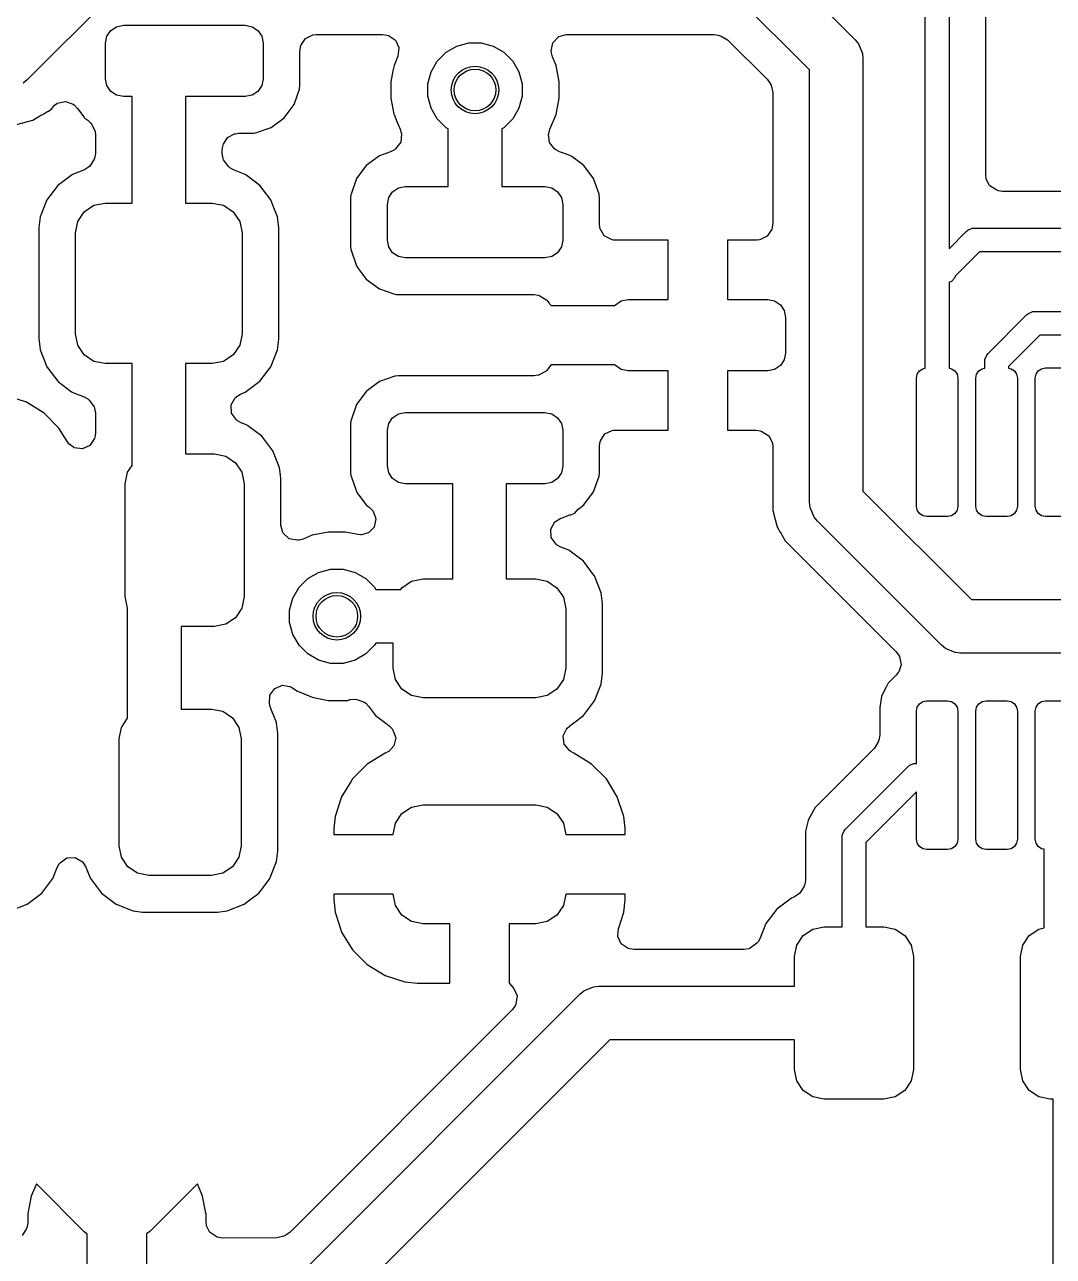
# Model space of a CAD drawing. Header units: inches. Extents: x 0.23 to 2.97, y 0.23 to 1.77.
# Drawn here: x 1.4124 to 1.753, y 0.7597 to 1.1675 of the extents above; entities that cross this region are included whole.
import ezdxf

# ---------------------------------------------------------------- set-up
doc = ezdxf.new("R2010")
doc.units = ezdxf.units.IN
doc.header["$MEASUREMENT"] = 0
doc.layers.add('BLACK', color=250, linetype='CONTINUOUS')

msp = doc.modelspace()

# ---------------------------------------------------------------- linework, layer by layer
at = {"layer": 'BLACK', "linetype": 'CONTINUOUS'}
for p, q in [((1.71063, 1.08834), (1.71063, 1.29291)), ((1.7185, 1.29454), (1.7185, 1.09336)), ((1.65839, 1.19154), (1.68741, 1.16252)), ((1.73065, 1.11774), (1.73065, 1.19028)), ((1.44037, 1.17642), (1.4132, 1.14925)), ((1.67228, 1.15259), (1.64846, 1.17642)), ((1.4409, 1.16559), (1.44282, 1.16687)), ((1.44282, 1.16687), (1.44508, 1.16732)), ((1.44508, 1.16732), (1.48543, 1.16732)), ((1.48543, 1.16732), (1.48769, 1.16687)), ((1.48769, 1.16687), (1.48961, 1.16559)), ((1.43917, 1.16142), (1.43962, 1.16368)), ((1.43962, 1.16368), (1.4409, 1.16559)), ((1.48961, 1.16559), (1.49089, 1.16368)), ((1.49089, 1.16368), (1.49134, 1.16142)), ((1.50386, 1.16065), (1.50534, 1.16297)), ((1.50534, 1.16297), (1.5054, 1.16301)), ((1.5054, 1.16301), (1.50756, 1.1641)), ((1.50756, 1.1641), (1.50785, 1.16416)), ((1.50785, 1.16416), (1.50889, 1.16427)), ((1.50889, 1.16427), (1.53092, 1.16427)), ((1.53092, 1.16427), (1.53229, 1.16407)), ((1.53229, 1.16407), (1.53282, 1.16392)), ((1.53282, 1.16392), (1.53513, 1.16243)), ((1.53513, 1.16243), (1.53628, 1.15993)), ((1.58726, 1.16147), (1.58913, 1.16348)), ((1.58913, 1.16348), (1.58931, 1.16359)), ((1.58931, 1.16359), (1.5918, 1.16427)), ((1.5918, 1.16427), (1.6407, 1.16427)), ((1.6407, 1.16427), (1.64208, 1.16407)), ((1.64208, 1.16407), (1.64307, 1.16378)), ((1.64307, 1.16378), (1.64515, 1.16255)), ((1.64515, 1.16255), (1.65821, 1.14949)), ((1.68741, 1.16252), (1.68851, 1.16118)), ((1.43917, 1.14961), (1.43917, 1.16142)), ((1.49134, 1.16142), (1.49134, 1.14961)), ((1.50348, 1.15869), (1.50368, 1.16006)), ((1.50348, 1.14743), (1.50348, 1.15869)), ((1.50368, 1.16006), (1.50374, 1.16026)), ((1.50374, 1.16026), (1.50386, 1.16065)), ((1.5363, 1.15973), (1.53598, 1.15716)), ((1.53628, 1.15993), (1.53628, 1.15993)), ((1.53628, 1.15993), (1.5363, 1.15973)), ((1.54902, 1.1555), (1.55193, 1.15841)), ((1.55193, 1.15841), (1.55549, 1.16046)), ((1.55549, 1.16046), (1.55946, 1.16153)), ((1.55946, 1.16153), (1.56357, 1.16153)), ((1.56357, 1.16153), (1.56754, 1.16046)), ((1.56754, 1.16046), (1.5711, 1.15841)), ((1.5711, 1.15841), (1.57401, 1.1555)), ((1.58677, 1.15876), (1.58726, 1.16147)), ((1.58683, 1.15822), (1.58677, 1.15876)), ((1.68851, 1.16118), (1.68851, 1.16118)), ((1.68851, 1.16118), (1.68983, 1.15799)), ((1.53598, 1.15716), (1.53469, 1.15405)), ((1.54697, 1.15194), (1.54902, 1.1555)), ((1.57401, 1.1555), (1.57607, 1.15194)), ((1.58717, 1.15687), (1.58683, 1.15822)), ((1.58834, 1.15405), (1.58717, 1.15687)), ((1.68983, 1.15799), (1.69, 1.15626)), ((1.69, 1.15626), (1.69, 1.01308)), ((1.53435, 1.1523), (1.53362, 1.14866)), ((1.53469, 1.15405), (1.53435, 1.1523)), ((1.53469, 1.15405), (1.53469, 1.15405)), ((1.53469, 1.15405), (1.53469, 1.15405)), ((1.53469, 1.15405), (1.53469, 1.15405)), ((1.5459, 1.14797), (1.54697, 1.15194)), ((1.57607, 1.15194), (1.57713, 1.14797)), ((1.58941, 1.14866), (1.58834, 1.15405)), ((1.58834, 1.15405), (1.58834, 1.15405)), ((1.67228, 1.00941), (1.67228, 1.15259)), ((1.4132, 1.14925), (1.41186, 1.14815)), ((1.43962, 1.14735), (1.43917, 1.14961)), ((1.4409, 1.14543), (1.43962, 1.14735)), ((1.49089, 1.14735), (1.48961, 1.14543)), ((1.49134, 1.14961), (1.49089, 1.14735)), ((1.50157, 1.14108), (1.50337, 1.14621)), ((1.50337, 1.14621), (1.50348, 1.14743)), ((1.53362, 1.14866), (1.53362, 1.14866)), ((1.53362, 1.14866), (1.53362, 1.14317)), ((1.5459, 1.14386), (1.5459, 1.14797)), ((1.57713, 1.14797), (1.57713, 1.14386)), ((1.58941, 1.14317), (1.58941, 1.14866)), ((1.65821, 1.14949), (1.65904, 1.14837)), ((1.65904, 1.14837), (1.65954, 1.14746)), ((1.65954, 1.14746), (1.66014, 1.14512)), ((1.42317, 1.14154), (1.42585, 1.14212)), ((1.42585, 1.14212), (1.42843, 1.14116)), ((1.44282, 1.14415), (1.4409, 1.14543)), ((1.44508, 1.1437), (1.44282, 1.14415)), ((1.44793, 1.1437), (1.44508, 1.1437)), ((1.44793, 1.10846), (1.44793, 1.1437)), ((1.48543, 1.1437), (1.46565, 1.1437)), ((1.46565, 1.1437), (1.46565, 1.10846)), ((1.48769, 1.14415), (1.48543, 1.1437)), ((1.48961, 1.14543), (1.48769, 1.14415)), ((1.53362, 1.14317), (1.53362, 1.14317)), ((1.53362, 1.14317), (1.53362, 1.14317)), ((1.53362, 1.14317), (1.53466, 1.13793)), ((1.54697, 1.13989), (1.5459, 1.14386)), ((1.57713, 1.14386), (1.57607, 1.13989)), ((1.58834, 1.13778), (1.58941, 1.14317)), ((1.66014, 1.14512), (1.66014, 1.10179)), ((1.41823, 1.13778), (1.41868, 1.13804)), ((1.41868, 1.13804), (1.41971, 1.13863)), ((1.41971, 1.13863), (1.41993, 1.13875)), ((1.41993, 1.13875), (1.42005, 1.13883)), ((1.42005, 1.13883), (1.42127, 1.13953)), ((1.42127, 1.13953), (1.4222, 1.14091)), ((1.4222, 1.14091), (1.42297, 1.14143)), ((1.42297, 1.14143), (1.42317, 1.14154)), ((1.42843, 1.14116), (1.42885, 1.14084)), ((1.42885, 1.14084), (1.42986, 1.13983)), ((1.42986, 1.13983), (1.43192, 1.13704)), ((1.49834, 1.1367), (1.50157, 1.14108)), ((1.53466, 1.13793), (1.53469, 1.13778)), ((1.54902, 1.13633), (1.54697, 1.13989)), ((1.57607, 1.13989), (1.57401, 1.13633)), ((1.4097, 1.13451), (1.41505, 1.13594)), ((1.41505, 1.13594), (1.41744, 1.13732)), ((1.41744, 1.13732), (1.41823, 1.13778)), ((1.41823, 1.13778), (1.41823, 1.13778)), ((1.43192, 1.13704), (1.43195, 1.13696)), ((1.43195, 1.13696), (1.43207, 1.13682)), ((1.43207, 1.13682), (1.4321, 1.13678)), ((1.4321, 1.13678), (1.43215, 1.13672)), ((1.43215, 1.13672), (1.43219, 1.13668)), ((1.43219, 1.13668), (1.4323, 1.13654)), ((1.4323, 1.13654), (1.43265, 1.13634)), ((1.43265, 1.13634), (1.43324, 1.13591)), ((1.43324, 1.13591), (1.43423, 1.13493)), ((1.43423, 1.13493), (1.43457, 1.13449)), ((1.43457, 1.13449), (1.43477, 1.13423)), ((1.43477, 1.13423), (1.43568, 1.13216)), ((1.49396, 1.13347), (1.49834, 1.1367)), ((1.53469, 1.13778), (1.53469, 1.13778)), ((1.53469, 1.13778), (1.53564, 1.13549)), ((1.53564, 1.13549), (1.5367, 1.13293)), ((1.55193, 1.13342), (1.54902, 1.13633)), ((1.57401, 1.13633), (1.5711, 1.13342)), ((1.58631, 1.13289), (1.58834, 1.13778)), ((1.58834, 1.13778), (1.58834, 1.13778)), ((1.58834, 1.13778), (1.58834, 1.13778)), ((1.58834, 1.13778), (1.58834, 1.13778)), ((1.43568, 1.13216), (1.43571, 1.132)), ((1.43571, 1.132), (1.43579, 1.13112)), ((1.43579, 1.13112), (1.43579, 1.12499)), ((1.47817, 1.12794), (1.47965, 1.13025)), ((1.47965, 1.13025), (1.47971, 1.1303)), ((1.47971, 1.1303), (1.48187, 1.13138)), ((1.48187, 1.13138), (1.48216, 1.13144)), ((1.48216, 1.13144), (1.4832, 1.13156)), ((1.4832, 1.13156), (1.48761, 1.13156)), ((1.48761, 1.13156), (1.48815, 1.13161)), ((1.48761, 1.13156), (1.48761, 1.13156)), ((1.48815, 1.13161), (1.48825, 1.13162)), ((1.48815, 1.13161), (1.48815, 1.13161)), ((1.48815, 1.13161), (1.48815, 1.13161)), ((1.48825, 1.13162), (1.48883, 1.13167)), ((1.48883, 1.13167), (1.49396, 1.13347)), ((1.5367, 1.13293), (1.53697, 1.13206)), ((1.53712, 1.13136), (1.5369, 1.12862)), ((1.53697, 1.13206), (1.53712, 1.13136)), ((1.55266, 1.133), (1.55193, 1.13342)), ((1.55266, 1.11393), (1.55266, 1.133)), ((1.5711, 1.13342), (1.57037, 1.133)), ((1.57037, 1.133), (1.57037, 1.11393)), ((1.5859, 1.13131), (1.58591, 1.13136)), ((1.58615, 1.12857), (1.5859, 1.13131)), ((1.5859, 1.13131), (1.5859, 1.13131)), ((1.58591, 1.13136), (1.58603, 1.13196)), ((1.58603, 1.13196), (1.58631, 1.13289)), ((1.4778, 1.12597), (1.47799, 1.12735)), ((1.4778, 1.12488), (1.4778, 1.12597)), ((1.47799, 1.12735), (1.47812, 1.12779)), ((1.47812, 1.12779), (1.47817, 1.12794)), ((1.53481, 1.12612), (1.53353, 1.12545)), ((1.53523, 1.12643), (1.53481, 1.12612)), ((1.5369, 1.12862), (1.53523, 1.12643)), ((1.53523, 1.12643), (1.53523, 1.12643)), ((1.58785, 1.1264), (1.58615, 1.12857)), ((1.58823, 1.12612), (1.58785, 1.1264)), ((1.58829, 1.12608), (1.58823, 1.12612)), ((1.58952, 1.12544), (1.58829, 1.12608)), ((1.43542, 1.12302), (1.43393, 1.12071)), ((1.43559, 1.12361), (1.43542, 1.12302)), ((1.43579, 1.12499), (1.43559, 1.12361)), ((1.47807, 1.12326), (1.4778, 1.12488)), ((1.47824, 1.12278), (1.47807, 1.12326)), ((1.47985, 1.12055), (1.47824, 1.12278)), ((1.52986, 1.12416), (1.52548, 1.12093)), ((1.53353, 1.12545), (1.52986, 1.12416)), ((1.59176, 1.12466), (1.58952, 1.12544)), ((1.59318, 1.12416), (1.59176, 1.12466)), ((1.59353, 1.1239), (1.59318, 1.12416)), ((1.59487, 1.12291), (1.59353, 1.1239)), ((1.59755, 1.12093), (1.59487, 1.12291)), ((1.4282, 1.11797), (1.42338, 1.11432)), ((1.43214, 1.11952), (1.4282, 1.11797)), ((1.4282, 1.11797), (1.4282, 1.11797)), ((1.43355, 1.12038), (1.43214, 1.11952)), ((1.43393, 1.12071), (1.43355, 1.12038)), ((1.48033, 1.12017), (1.47985, 1.12055)), ((1.48154, 1.11949), (1.48033, 1.12017)), ((1.48539, 1.11797), (1.48154, 1.11949)), ((1.48605, 1.11746), (1.48539, 1.11797)), ((1.48539, 1.11797), (1.48539, 1.11797)), ((1.52548, 1.12093), (1.52225, 1.11655)), ((1.60079, 1.11655), (1.59755, 1.12093)), ((1.59755, 1.12093), (1.59755, 1.12093)), ((1.73076, 1.1167), (1.73065, 1.11774)), ((1.42338, 1.11432), (1.41973, 1.1095)), ((1.4902, 1.11432), (1.48605, 1.11746)), ((1.49385, 1.1095), (1.4902, 1.11432)), ((1.52225, 1.11655), (1.52045, 1.11142)), ((1.53421, 1.1122), (1.53613, 1.11348)), ((1.53613, 1.11348), (1.53839, 1.11393)), ((1.53839, 1.11393), (1.55266, 1.11393)), ((1.57037, 1.11393), (1.58465, 1.11393)), ((1.58465, 1.11393), (1.58691, 1.11348)), ((1.58691, 1.11348), (1.58882, 1.1122)), ((1.60258, 1.11142), (1.60079, 1.11655)), ((1.73083, 1.1164), (1.73076, 1.1167)), ((1.73191, 1.11424), (1.73083, 1.1164)), ((1.73195, 1.11419), (1.73191, 1.11424)), ((1.73427, 1.1127), (1.73195, 1.11419)), ((1.41973, 1.1095), (1.41751, 1.10388)), ((1.41973, 1.1095), (1.41973, 1.1095)), ((1.49489, 1.10686), (1.49385, 1.1095)), ((1.49385, 1.1095), (1.49385, 1.1095)), ((1.52043, 1.11119), (1.52033, 1.1102)), ((1.52033, 1.1102), (1.52033, 1.09404)), ((1.52045, 1.11142), (1.52043, 1.11133)), ((1.52043, 1.11133), (1.52043, 1.11119)), ((1.53248, 1.10802), (1.53293, 1.11028)), ((1.53293, 1.11028), (1.53421, 1.1122)), ((1.58882, 1.1122), (1.5901, 1.11028)), ((1.5901, 1.11028), (1.59055, 1.10802)), ((1.6026, 1.11119), (1.60258, 1.11142)), ((1.6027, 1.1102), (1.6026, 1.11119)), ((1.6027, 1.10157), (1.6027, 1.1102)), ((1.6027, 1.1102), (1.6027, 1.1102)), ((1.73486, 1.11253), (1.73427, 1.1127)), ((1.73623, 1.11233), (1.73486, 1.11253)), ((1.76146, 1.11233), (1.73623, 1.11233)), ((1.42998, 1.10239), (1.43212, 1.10558)), ((1.43212, 1.10558), (1.43531, 1.10772)), ((1.43531, 1.10772), (1.43907, 1.10846)), ((1.43907, 1.10846), (1.44793, 1.10846)), ((1.46565, 1.10846), (1.47451, 1.10846)), ((1.47451, 1.10846), (1.47827, 1.10772)), ((1.47827, 1.10772), (1.48147, 1.10558)), ((1.48147, 1.10558), (1.4836, 1.10239)), ((1.49607, 1.10388), (1.49489, 1.10686)), ((1.53248, 1.09621), (1.53248, 1.10802)), ((1.59055, 1.10802), (1.59055, 1.09621)), ((1.4173, 1.10215), (1.41709, 1.10034)), ((1.41751, 1.10388), (1.4173, 1.10215)), ((1.42923, 1.09862), (1.42998, 1.10239)), ((1.4836, 1.10239), (1.48435, 1.09862)), ((1.4965, 1.10034), (1.49607, 1.10388)), ((1.60285, 1.10035), (1.6027, 1.10157)), ((1.66014, 1.10179), (1.65994, 1.10042)), ((1.41709, 1.10034), (1.41709, 1.06344)), ((1.42923, 1.06516), (1.42923, 1.09862)), ((1.48435, 1.09862), (1.48435, 1.06516)), ((1.4965, 1.06344), (1.4965, 1.10034)), ((1.60297, 1.0999), (1.60285, 1.10035)), ((1.60427, 1.09765), (1.60297, 1.0999)), ((1.60669, 1.09635), (1.60427, 1.09765)), ((1.65823, 1.09747), (1.65607, 1.09639)), ((1.65828, 1.09752), (1.65823, 1.09747)), ((1.65977, 1.09983), (1.65828, 1.09752)), ((1.6599, 1.10027), (1.65977, 1.09983)), ((1.65994, 1.10042), (1.6599, 1.10027)), ((1.7185, 1.09336), (1.72417, 1.09903)), ((1.72417, 1.09903), (1.72477, 1.09952)), ((1.72477, 1.09952), (1.72619, 1.10011)), ((1.72619, 1.10011), (1.72696, 1.10019)), ((1.72696, 1.10019), (1.83367, 1.10019)), ((1.52033, 1.09404), (1.52043, 1.09304)), ((1.52043, 1.09304), (1.52043, 1.0929)), ((1.53293, 1.09395), (1.53248, 1.09621)), ((1.53421, 1.09203), (1.53293, 1.09395)), ((1.5901, 1.09395), (1.58882, 1.09203)), ((1.59055, 1.09621), (1.5901, 1.09395)), ((1.60727, 1.09622), (1.60669, 1.09635)), ((1.60866, 1.09614), (1.60727, 1.09622)), ((1.60962, 1.09621), (1.60866, 1.09614)), ((1.62549, 1.09621), (1.60962, 1.09621)), ((1.62549, 1.07653), (1.62549, 1.09621)), ((1.65473, 1.09621), (1.64518, 1.09621)), ((1.64518, 1.09621), (1.64518, 1.07653)), ((1.65577, 1.09632), (1.65473, 1.09621)), ((1.65607, 1.09639), (1.65577, 1.09632)), ((1.52043, 1.0929), (1.52045, 1.09282)), ((1.52045, 1.09282), (1.52225, 1.08768)), ((1.53613, 1.09075), (1.53421, 1.09203)), ((1.53839, 1.09031), (1.53613, 1.09075)), ((1.58465, 1.09031), (1.53839, 1.09031)), ((1.58691, 1.09075), (1.58465, 1.09031)), ((1.58882, 1.09203), (1.58691, 1.09075)), ((1.72859, 1.09231), (1.72066, 1.08438)), ((1.83204, 1.09231), (1.72859, 1.09231)), ((1.52225, 1.08768), (1.52225, 1.08768)), ((1.52225, 1.08768), (1.52286, 1.08685)), ((1.52286, 1.08685), (1.52286, 1.08685)), ((1.52286, 1.08685), (1.52548, 1.0833)), ((1.71063, 1.08386), (1.71063, 1.08834)), ((1.52548, 1.0833), (1.52986, 1.08007)), ((1.71063, 1.05379), (1.71063, 1.08386)), ((1.71852, 1.08225), (1.7185, 1.08223)), ((1.7185, 1.08223), (1.7185, 1.05379)), ((1.71926, 1.08255), (1.71852, 1.08225)), ((1.72035, 1.08364), (1.71926, 1.08255)), ((1.72066, 1.08438), (1.72035, 1.08364)), ((1.52986, 1.08007), (1.53499, 1.07827)), ((1.53499, 1.07827), (1.5354, 1.07824)), ((1.5354, 1.07824), (1.53621, 1.07816)), ((1.53621, 1.07816), (1.58102, 1.07816)), ((1.58102, 1.07816), (1.5824, 1.07796)), ((1.5824, 1.07796), (1.58299, 1.07779)), ((1.58299, 1.07779), (1.5853, 1.0763)), ((1.5853, 1.0763), (1.58562, 1.07593)), ((1.58562, 1.07593), (1.58606, 1.07527)), ((1.58606, 1.07527), (1.5862, 1.07513)), ((1.5862, 1.07513), (1.58672, 1.07456)), ((1.58672, 1.07456), (1.60787, 1.07456)), ((1.60787, 1.07456), (1.60803, 1.0748)), ((1.60803, 1.0748), (1.60994, 1.07608)), ((1.60994, 1.07608), (1.6122, 1.07653)), ((1.6122, 1.07653), (1.62549, 1.07653)), ((1.64518, 1.07653), (1.65846, 1.07653)), ((1.65846, 1.07653), (1.66072, 1.07608)), ((1.66072, 1.07608), (1.66264, 1.0748)), ((1.66264, 1.0748), (1.66392, 1.07288)), ((1.66392, 1.07288), (1.66437, 1.07062)), ((1.66437, 1.07062), (1.66437, 1.05881)), ((1.73147, 1.05871), (1.74419, 1.07144)), ((1.74419, 1.07144), (1.74479, 1.07193)), ((1.74479, 1.07193), (1.74621, 1.07251)), ((1.74621, 1.07251), (1.74697, 1.07259)), ((1.74697, 1.07259), (1.79198, 1.07259)), ((1.42998, 1.06139), (1.42923, 1.06516)), ((1.48435, 1.06516), (1.4836, 1.06139)), ((1.74861, 1.06471), (1.73819, 1.0543)), ((1.79198, 1.06471), (1.74861, 1.06471)), ((1.41709, 1.06344), (1.41716, 1.06282)), ((1.41716, 1.06282), (1.41751, 1.0599)), ((1.43212, 1.0582), (1.42998, 1.06139)), ((1.4836, 1.06139), (1.48147, 1.0582)), ((1.49607, 1.0599), (1.4965, 1.06344)), ((1.41751, 1.0599), (1.41973, 1.05428)), ((1.43531, 1.05606), (1.43212, 1.0582)), ((1.48147, 1.0582), (1.47827, 1.05606)), ((1.49385, 1.05428), (1.49607, 1.0599)), ((1.66392, 1.05655), (1.66264, 1.05463)), ((1.66437, 1.05881), (1.66392, 1.05655)), ((1.73031, 1.05593), (1.73039, 1.0567)), ((1.73039, 1.0567), (1.73098, 1.05812)), ((1.73098, 1.05812), (1.73147, 1.05871)), ((1.41973, 1.05428), (1.41973, 1.05428)), ((1.41973, 1.05428), (1.42114, 1.05242)), ((1.42114, 1.05242), (1.42338, 1.04946)), ((1.43907, 1.05531), (1.43531, 1.05606)), ((1.44793, 1.05531), (1.43907, 1.05531)), ((1.44793, 1.02158), (1.44793, 1.05531)), ((1.47451, 1.05531), (1.46565, 1.05531)), ((1.46565, 1.05531), (1.46565, 1.02539)), ((1.47827, 1.05606), (1.47451, 1.05531)), ((1.4902, 1.04946), (1.49385, 1.05428)), ((1.58504, 1.05284), (1.58279, 1.05155)), ((1.58527, 1.05308), (1.58504, 1.05284)), ((1.58603, 1.05413), (1.58527, 1.05308)), ((1.58672, 1.05487), (1.58603, 1.05413)), ((1.60787, 1.05487), (1.58672, 1.05487)), ((1.60803, 1.05463), (1.60787, 1.05487)), ((1.60994, 1.05335), (1.60803, 1.05463)), ((1.6122, 1.0529), (1.60994, 1.05335)), ((1.62549, 1.0529), (1.6122, 1.0529)), ((1.62549, 1.03322), (1.62549, 1.0529)), ((1.65846, 1.0529), (1.64518, 1.0529)), ((1.64518, 1.0529), (1.64518, 1.03322)), ((1.66072, 1.05335), (1.65846, 1.0529)), ((1.66264, 1.05463), (1.66072, 1.05335)), ((1.70794, 1.05176), (1.70869, 1.05288)), ((1.70869, 1.05288), (1.7098, 1.05363)), ((1.7098, 1.05363), (1.71063, 1.05379)), ((1.7185, 1.05379), (1.71933, 1.05363)), ((1.71933, 1.05363), (1.72045, 1.05288)), ((1.72045, 1.05288), (1.72119, 1.05176)), ((1.72762, 1.05176), (1.72837, 1.05288)), ((1.72837, 1.05288), (1.72949, 1.05363)), ((1.72949, 1.05363), (1.73031, 1.05379)), ((1.73031, 1.05379), (1.73031, 1.05593)), ((1.73819, 1.0543), (1.73819, 1.05379)), ((1.73819, 1.05379), (1.73902, 1.05363)), ((1.73902, 1.05363), (1.74013, 1.05288)), ((1.74013, 1.05288), (1.74088, 1.05176)), ((1.74731, 1.05176), (1.74806, 1.05288)), ((1.74806, 1.05288), (1.74917, 1.05363)), ((1.74917, 1.05363), (1.75049, 1.05389)), ((1.75049, 1.05389), (1.75738, 1.05389)), ((1.42338, 1.04946), (1.42363, 1.04927)), ((1.42363, 1.04927), (1.42793, 1.04601)), ((1.48539, 1.04581), (1.4902, 1.04946)), ((1.52986, 1.04936), (1.52548, 1.04613)), ((1.53499, 1.05116), (1.52986, 1.04936)), ((1.53508, 1.05117), (1.53499, 1.05116)), ((1.53522, 1.05118), (1.53508, 1.05117)), ((1.53621, 1.05127), (1.53522, 1.05118)), ((1.5811, 1.05127), (1.53621, 1.05127)), ((1.58233, 1.05143), (1.5811, 1.05127)), ((1.58264, 1.05151), (1.58233, 1.05143)), ((1.58279, 1.05155), (1.58264, 1.05151)), ((1.70768, 1.05044), (1.70794, 1.05176)), ((1.70768, 1.00812), (1.70768, 1.05044)), ((1.72119, 1.05176), (1.72146, 1.05044)), ((1.72146, 1.05044), (1.72146, 1.00812)), ((1.72736, 1.05044), (1.72762, 1.05176)), ((1.72736, 1.00812), (1.72736, 1.05044)), ((1.74088, 1.05176), (1.74114, 1.05044)), ((1.74114, 1.05044), (1.74114, 1.00812)), ((1.74705, 1.05044), (1.74731, 1.05176)), ((1.74705, 1.00812), (1.74705, 1.05044)), ((1.41296, 1.04249), (1.40641, 1.04467)), ((1.42793, 1.04601), (1.42806, 1.0459)), ((1.42806, 1.0459), (1.42806, 1.0459)), ((1.42806, 1.0459), (1.42819, 1.04581)), ((1.42819, 1.04581), (1.42831, 1.04577)), ((1.42831, 1.04577), (1.43204, 1.04429)), ((1.43204, 1.04429), (1.43325, 1.04361)), ((1.48211, 1.04402), (1.4823, 1.0442)), ((1.4823, 1.0442), (1.48389, 1.04522)), ((1.48389, 1.04522), (1.48539, 1.04581)), ((1.52548, 1.04613), (1.52225, 1.04175)), ((1.41883, 1.03887), (1.41296, 1.04249)), ((1.41296, 1.04249), (1.41296, 1.04249)), ((1.41296, 1.04249), (1.41296, 1.04249)), ((1.43325, 1.04361), (1.43374, 1.04323)), ((1.43374, 1.04323), (1.43534, 1.041)), ((1.43534, 1.041), (1.43534, 1.041)), ((1.43534, 1.041), (1.43551, 1.04052)), ((1.43551, 1.04052), (1.43579, 1.0389)), ((1.48075, 1.04163), (1.48211, 1.04402)), ((1.4809, 1.03889), (1.48075, 1.04163)), ((1.52225, 1.04175), (1.52045, 1.03661)), ((1.42371, 1.03399), (1.41883, 1.03887)), ((1.43579, 1.0389), (1.43579, 1.03233)), ((1.4825, 1.03665), (1.4809, 1.03889)), ((1.48286, 1.03638), (1.4825, 1.03665)), ((1.48406, 1.03569), (1.48286, 1.03638)), ((1.52043, 1.03638), (1.52033, 1.03539)), ((1.52045, 1.03661), (1.52043, 1.03653)), ((1.52043, 1.03653), (1.52043, 1.03638)), ((1.53293, 1.03548), (1.53421, 1.03739)), ((1.53421, 1.03739), (1.53613, 1.03867)), ((1.53613, 1.03867), (1.53839, 1.03912)), ((1.53839, 1.03912), (1.58465, 1.03912)), ((1.58465, 1.03912), (1.58691, 1.03867)), ((1.58691, 1.03867), (1.58882, 1.03739)), ((1.58882, 1.03739), (1.5901, 1.03548)), ((1.42656, 1.02938), (1.42371, 1.03399)), ((1.42371, 1.03399), (1.42371, 1.03399)), ((1.43579, 1.03233), (1.43559, 1.03096)), ((1.48607, 1.0349), (1.48406, 1.03569)), ((1.48631, 1.03472), (1.48607, 1.0349)), ((1.48607, 1.0349), (1.48607, 1.0349)), ((1.49089, 1.03125), (1.48631, 1.03472)), ((1.52033, 1.03539), (1.52033, 1.01923)), ((1.53248, 1.03322), (1.53293, 1.03548)), ((1.53248, 1.02141), (1.53248, 1.03322)), ((1.5901, 1.03548), (1.59055, 1.03322)), ((1.59055, 1.03322), (1.59055, 1.02141)), ((1.60306, 1.02973), (1.60455, 1.03204)), ((1.60455, 1.03204), (1.6069, 1.03316)), ((1.6069, 1.03316), (1.60735, 1.03324)), ((1.60735, 1.03324), (1.60858, 1.0333)), ((1.60858, 1.0333), (1.60962, 1.03322)), ((1.60962, 1.03322), (1.60962, 1.03322)), ((1.60962, 1.03322), (1.60962, 1.03322)), ((1.60962, 1.03322), (1.62549, 1.03322)), ((1.64518, 1.03322), (1.65455, 1.03322)), ((1.65455, 1.03322), (1.65593, 1.03302)), ((1.65593, 1.03302), (1.65652, 1.03285)), ((1.65652, 1.03285), (1.65883, 1.03136)), ((1.42699, 1.02878), (1.42656, 1.02938)), ((1.42701, 1.02877), (1.42699, 1.02878)), ((1.4287, 1.02749), (1.42701, 1.02877)), ((1.43398, 1.02821), (1.43147, 1.02707)), ((1.43546, 1.03053), (1.43398, 1.02821)), ((1.43559, 1.03096), (1.43546, 1.03053)), ((1.49454, 1.02643), (1.49089, 1.03125)), ((1.6027, 1.02778), (1.60289, 1.02916)), ((1.6027, 1.01923), (1.6027, 1.02778)), ((1.60289, 1.02916), (1.60291, 1.0292)), ((1.60291, 1.0292), (1.60306, 1.02973)), ((1.65883, 1.03136), (1.65888, 1.03131)), ((1.65888, 1.03131), (1.65996, 1.02915)), ((1.65996, 1.02915), (1.66003, 1.02885)), ((1.66003, 1.02885), (1.66014, 1.02781)), ((1.66014, 1.02781), (1.66014, 1.01255)), ((1.42875, 1.02746), (1.4287, 1.02749)), ((1.43147, 1.02707), (1.42875, 1.02746)), ((1.46565, 1.02539), (1.4752, 1.02539)), ((1.4752, 1.02539), (1.47896, 1.02464)), ((1.47896, 1.02464), (1.48216, 1.02251)), ((1.49542, 1.0242), (1.49454, 1.02643)), ((1.49454, 1.02643), (1.49454, 1.02643)), ((1.49676, 1.02081), (1.49542, 1.0242)), ((1.44642, 1.01932), (1.44793, 1.02158)), ((1.48216, 1.02251), (1.48429, 1.01932)), ((1.49695, 1.01923), (1.49676, 1.02081)), ((1.53293, 1.01915), (1.53248, 1.02141)), ((1.59055, 1.02141), (1.5901, 1.01915)), ((1.44567, 1.01555), (1.44642, 1.01932)), ((1.44567, 0.97815), (1.44567, 1.01555)), ((1.48429, 1.01932), (1.48504, 1.01555)), ((1.48504, 1.01555), (1.48504, 0.97815)), ((1.49719, 1.01727), (1.49695, 1.01923)), ((1.49719, 1.00185), (1.49719, 1.01727)), ((1.52033, 1.01923), (1.52043, 1.01824)), ((1.52043, 1.01824), (1.52043, 1.0181)), ((1.52043, 1.0181), (1.52045, 1.01801)), ((1.52045, 1.01801), (1.5221, 1.01328)), ((1.53421, 1.01723), (1.53293, 1.01915)), ((1.53613, 1.01595), (1.53421, 1.01723)), ((1.53839, 1.0155), (1.53613, 1.01595)), ((1.58691, 1.01595), (1.58465, 1.0155)), ((1.58882, 1.01723), (1.58691, 1.01595)), ((1.5901, 1.01915), (1.58882, 1.01723)), ((1.60079, 1.01288), (1.60258, 1.01801)), ((1.60258, 1.01801), (1.6027, 1.01923)), ((1.5221, 1.01328), (1.52225, 1.01288)), ((1.52225, 1.01288), (1.52276, 1.01218)), ((1.52276, 1.01218), (1.52306, 1.01178)), ((1.52306, 1.01178), (1.52548, 1.0085)), ((1.55413, 1.0155), (1.53839, 1.0155)), ((1.55413, 0.98401), (1.55413, 1.0155)), ((1.58465, 1.0155), (1.57185, 1.0155)), ((1.57185, 1.0155), (1.57185, 0.98401)), ((1.59755, 1.0085), (1.60079, 1.01288)), ((1.66014, 1.01255), (1.66014, 1.01254)), ((1.66014, 1.01254), (1.66014, 1.01248)), ((1.66014, 1.01248), (1.66014, 1.01218)), ((1.66014, 1.01218), (1.66014, 1.00665)), ((1.69, 1.01308), (1.72593, 0.97716)), ((1.52548, 1.0085), (1.52548, 1.0085)), ((1.52548, 1.0085), (1.52548, 1.0085)), ((1.52548, 1.0085), (1.52608, 1.00805)), ((1.52608, 1.00805), (1.52651, 1.00774)), ((1.52651, 1.00774), (1.52749, 1.00676)), ((1.59596, 1.00732), (1.59755, 1.0085)), ((1.67245, 1.00769), (1.67228, 1.00941)), ((1.67378, 1.00449), (1.67245, 1.00769)), ((1.67245, 1.00769), (1.67245, 1.00769)), ((1.70794, 1.0068), (1.70768, 1.00812)), ((1.72146, 1.00812), (1.72119, 1.0068)), ((1.72762, 1.0068), (1.72736, 1.00812)), ((1.74114, 1.00812), (1.74088, 1.0068)), ((1.74731, 1.0068), (1.74705, 1.00812)), ((1.52749, 1.00676), (1.52773, 1.00645)), ((1.52773, 1.00645), (1.52871, 1.00388)), ((1.52871, 1.00388), (1.52815, 1.00119)), ((1.58812, 1.00303), (1.58989, 1.00412)), ((1.58989, 1.00412), (1.59037, 1.00429)), ((1.59037, 1.00429), (1.59296, 1.00519)), ((1.59296, 1.00519), (1.59321, 1.00527)), ((1.59321, 1.00527), (1.59342, 1.00535)), ((1.59342, 1.00535), (1.59457, 1.00575)), ((1.59457, 1.00575), (1.59559, 1.00705)), ((1.59559, 1.00705), (1.59596, 1.00732)), ((1.66014, 1.00665), (1.66093, 1.00368)), ((1.66093, 1.00368), (1.66157, 1.00131)), ((1.67488, 1.00315), (1.67378, 1.00449)), ((1.70869, 1.00568), (1.70794, 1.0068)), ((1.7098, 1.00494), (1.70869, 1.00568)), ((1.71112, 1.00468), (1.7098, 1.00494)), ((1.71801, 1.00468), (1.71112, 1.00468)), ((1.71933, 1.00494), (1.71801, 1.00468)), ((1.72045, 1.00568), (1.71933, 1.00494)), ((1.72119, 1.0068), (1.72045, 1.00568)), ((1.72837, 1.00568), (1.72762, 1.0068)), ((1.72949, 1.00494), (1.72837, 1.00568)), ((1.73081, 1.00468), (1.72949, 1.00494)), ((1.7377, 1.00468), (1.73081, 1.00468)), ((1.73902, 1.00494), (1.7377, 1.00468)), ((1.74013, 1.00568), (1.73902, 1.00494)), ((1.74088, 1.0068), (1.74013, 1.00568)), ((1.74806, 1.00568), (1.74731, 1.0068)), ((1.74917, 1.00494), (1.74806, 1.00568)), ((1.75049, 1.00468), (1.74917, 1.00494)), ((1.75738, 1.00468), (1.75049, 1.00468)), ((1.49787, 0.99936), (1.49719, 1.00185)), ((1.49797, 0.99918), (1.49787, 0.99936)), ((1.513, 0.99955), (1.50761, 0.99848)), ((1.5185, 0.99955), (1.513, 0.99955)), ((1.513, 0.99955), (1.513, 0.99955)), ((1.513, 0.99955), (1.513, 0.99955)), ((1.52035, 0.99918), (1.5185, 0.99955)), ((1.5185, 0.99955), (1.5185, 0.99955)), ((1.5185, 0.99955), (1.5185, 0.99955)), ((1.52621, 0.99923), (1.52391, 0.99862)), ((1.52815, 1.00119), (1.52621, 0.99923)), ((1.58661, 1.0005), (1.58797, 1.00289)), ((1.58675, 0.99775), (1.58661, 1.0005)), ((1.58797, 1.00289), (1.58812, 1.00303)), ((1.66157, 1.00131), (1.66205, 1.00047)), ((1.66205, 1.00047), (1.66241, 0.99958)), ((1.66241, 0.99958), (1.66287, 0.99906)), ((1.716, 0.96203), (1.67488, 1.00315)), ((1.49999, 0.99731), (1.49797, 0.99918)), ((1.49797, 0.99918), (1.49797, 0.99918)), ((1.50269, 0.99682), (1.49999, 0.99731)), ((1.50305, 0.99686), (1.50269, 0.99682)), ((1.50324, 0.99688), (1.50305, 0.99686)), ((1.50458, 0.99722), (1.50324, 0.99688)), ((1.50761, 0.99848), (1.50458, 0.99722)), ((1.50761, 0.99848), (1.50761, 0.99848)), ((1.52272, 0.99871), (1.52035, 0.99918)), ((1.52373, 0.99861), (1.52272, 0.99871)), ((1.52391, 0.99862), (1.52373, 0.99861)), ((1.58836, 0.99552), (1.58675, 0.99775)), ((1.58871, 0.99524), (1.58836, 0.99552)), ((1.58992, 0.99456), (1.58871, 0.99524)), ((1.66287, 0.99906), (1.66328, 0.99835)), ((1.66328, 0.99835), (1.66425, 0.99666)), ((1.66425, 0.99666), (1.66433, 0.99652)), ((1.66433, 0.99652), (1.66433, 0.99652)), ((1.66433, 0.99652), (1.66433, 0.99652)), ((1.66433, 0.99652), (1.66433, 0.99652)), ((1.66433, 0.99652), (1.6686, 0.99225)), ((1.59257, 0.99351), (1.58992, 0.99456)), ((1.59739, 0.98986), (1.59257, 0.99351)), ((1.59257, 0.99351), (1.59257, 0.99351)), ((1.6686, 0.99225), (1.6686, 0.99225)), ((1.6686, 0.99225), (1.70091, 0.95994)), ((1.50972, 0.9862), (1.51369, 0.98727)), ((1.51369, 0.98727), (1.5178, 0.98727)), ((1.5178, 0.98727), (1.52177, 0.9862)), ((1.59985, 0.98661), (1.59739, 0.98986)), ((1.50325, 0.98124), (1.50616, 0.98415)), ((1.50616, 0.98415), (1.50972, 0.9862)), ((1.52177, 0.9862), (1.52533, 0.98415)), ((1.52533, 0.98415), (1.52824, 0.98124)), ((1.53733, 0.98112), (1.54052, 0.98326)), ((1.54052, 0.98326), (1.54429, 0.98401)), ((1.54429, 0.98401), (1.55413, 0.98401)), ((1.57185, 0.98401), (1.58169, 0.98401)), ((1.58169, 0.98401), (1.58546, 0.98326)), ((1.58546, 0.98326), (1.58865, 0.98112)), ((1.60043, 0.98585), (1.59985, 0.98661)), ((1.60099, 0.9851), (1.60043, 0.98585)), ((1.60104, 0.98504), (1.60099, 0.9851)), ((1.60326, 0.97942), (1.60104, 0.98504)), ((1.5012, 0.97768), (1.50325, 0.98124)), ((1.52824, 0.98124), (1.52866, 0.98051)), ((1.52866, 0.98051), (1.53692, 0.98051)), ((1.53692, 0.98051), (1.53733, 0.98112)), ((1.58865, 0.98112), (1.59079, 0.97793)), ((1.60368, 0.97588), (1.60326, 0.97942)), ((1.44642, 0.97438), (1.44567, 0.97815)), ((1.48504, 0.97815), (1.48429, 0.97438)), ((1.50013, 0.97371), (1.5012, 0.97768)), ((1.59079, 0.97793), (1.59154, 0.97416)), ((1.60368, 0.95276), (1.60368, 0.97588)), ((1.72593, 0.97716), (1.76571, 0.97716)), ((1.44646, 0.97433), (1.44642, 0.97438)), ((1.44646, 0.93787), (1.44646, 0.97433)), ((1.48216, 0.97119), (1.47896, 0.96906)), ((1.48429, 0.97438), (1.48216, 0.97119)), ((1.50013, 0.9696), (1.50013, 0.97371)), ((1.59154, 0.97416), (1.59154, 0.95448)), ((1.4752, 0.96831), (1.46417, 0.96831)), ((1.46417, 0.96831), (1.46417, 0.94094)), ((1.47896, 0.96906), (1.4752, 0.96831)), ((1.5012, 0.96563), (1.50013, 0.9696)), ((1.50325, 0.96207), (1.5012, 0.96563)), ((1.52866, 0.9628), (1.52824, 0.96207)), ((1.53445, 0.9628), (1.52866, 0.9628)), ((1.53445, 0.95448), (1.53445, 0.9628)), ((1.50616, 0.95916), (1.50325, 0.96207)), ((1.50972, 0.9571), (1.50616, 0.95916)), ((1.52533, 0.95916), (1.52177, 0.9571)), ((1.52824, 0.96207), (1.52533, 0.95916)), ((1.70091, 0.95994), (1.70174, 0.95883)), ((1.70174, 0.95883), (1.70204, 0.95829)), ((1.71734, 0.96093), (1.716, 0.96203)), ((1.72053, 0.95961), (1.71734, 0.96093)), ((1.72226, 0.95944), (1.72053, 0.95961)), ((1.72053, 0.95961), (1.72053, 0.95961)), ((1.76571, 0.95944), (1.72226, 0.95944)), ((1.51369, 0.95604), (1.50972, 0.9571)), ((1.5178, 0.95604), (1.51369, 0.95604)), ((1.52177, 0.9571), (1.5178, 0.95604)), ((1.5352, 0.95071), (1.53445, 0.95448)), ((1.59154, 0.95448), (1.59079, 0.95071)), ((1.70262, 0.95553), (1.70186, 0.95324)), ((1.70204, 0.95829), (1.70262, 0.9556)), ((1.70262, 0.9556), (1.70262, 0.95553)), ((1.53733, 0.94752), (1.5352, 0.95071)), ((1.59079, 0.95071), (1.58865, 0.94752)), ((1.60326, 0.94922), (1.60368, 0.95276)), ((1.70104, 0.95217), (1.69835, 0.94949)), ((1.70169, 0.95298), (1.70104, 0.95217)), ((1.70186, 0.95324), (1.70169, 0.95298)), ((1.49361, 0.94557), (1.49523, 0.94779)), ((1.49523, 0.94779), (1.49779, 0.94879)), ((1.49779, 0.94879), (1.50008, 0.94843)), ((1.50008, 0.94843), (1.50023, 0.94837)), ((1.50023, 0.94837), (1.50106, 0.94792)), ((1.50106, 0.94792), (1.50254, 0.94693)), ((1.50254, 0.94693), (1.50254, 0.94693)), ((1.50254, 0.94693), (1.50254, 0.94693)), ((1.50254, 0.94693), (1.50761, 0.94483)), ((1.54052, 0.94539), (1.53733, 0.94752)), ((1.58865, 0.94752), (1.58546, 0.94539)), ((1.60104, 0.9436), (1.60326, 0.94922)), ((1.6976, 0.94802), (1.69611, 0.94508)), ((1.69769, 0.94818), (1.6976, 0.94802)), ((1.6976, 0.94802), (1.6976, 0.94802)), ((1.69835, 0.94948), (1.69769, 0.94818)), ((1.69835, 0.94949), (1.69835, 0.94948)), ((1.49345, 0.94282), (1.49361, 0.94557)), ((1.49368, 0.94182), (1.49345, 0.94282)), ((1.50761, 0.94483), (1.51288, 0.94378)), ((1.51288, 0.94378), (1.51297, 0.94376)), ((1.51297, 0.94376), (1.513, 0.94376)), ((1.513, 0.94376), (1.5185, 0.94376)), ((1.5185, 0.94376), (1.51937, 0.94376)), ((1.51937, 0.94376), (1.51986, 0.94403)), ((1.51986, 0.94403), (1.51995, 0.94405)), ((1.51995, 0.94405), (1.52031, 0.94412)), ((1.52031, 0.94412), (1.5217, 0.9442)), ((1.5217, 0.9442), (1.52185, 0.94418)), ((1.52185, 0.94418), (1.52234, 0.94414)), ((1.52234, 0.94414), (1.52486, 0.94317)), ((1.52486, 0.94317), (1.5253, 0.94283)), ((1.5253, 0.94283), (1.52625, 0.94188)), ((1.54429, 0.94464), (1.54052, 0.94539)), ((1.58169, 0.94464), (1.54429, 0.94464)), ((1.58546, 0.94539), (1.58169, 0.94464)), ((1.59739, 0.93878), (1.60104, 0.9436)), ((1.69611, 0.94508), (1.69553, 0.94143)), ((1.69611, 0.94508), (1.69611, 0.94508)), ((1.70794, 0.94152), (1.70869, 0.94264)), ((1.70869, 0.94264), (1.7098, 0.94339)), ((1.7098, 0.94339), (1.71112, 0.94365)), ((1.71112, 0.94365), (1.71801, 0.94365)), ((1.71801, 0.94365), (1.71933, 0.94339)), ((1.71933, 0.94339), (1.72045, 0.94264)), ((1.72045, 0.94264), (1.72119, 0.94152)), ((1.72762, 0.94152), (1.72837, 0.94264)), ((1.72837, 0.94264), (1.72949, 0.94339)), ((1.72949, 0.94339), (1.73081, 0.94365)), ((1.73081, 0.94365), (1.7377, 0.94365)), ((1.7377, 0.94365), (1.73902, 0.94339)), ((1.73902, 0.94339), (1.74013, 0.94264)), ((1.74013, 0.94264), (1.74088, 0.94152)), ((1.74731, 0.94152), (1.74806, 0.94264)), ((1.74806, 0.94264), (1.74917, 0.94339)), ((1.74917, 0.94339), (1.75049, 0.94365)), ((1.75049, 0.94365), (1.75738, 0.94365)), ((1.46417, 0.94094), (1.47421, 0.94094)), ((1.47421, 0.94094), (1.47798, 0.9402)), ((1.47798, 0.9402), (1.48117, 0.93806)), ((1.48117, 0.93806), (1.48331, 0.93487)), ((1.49389, 0.94113), (1.49368, 0.94182)), ((1.49553, 0.93698), (1.49389, 0.94113)), ((1.52625, 0.94188), (1.5286, 0.93878)), ((1.5286, 0.93878), (1.53198, 0.93622)), ((1.5942, 0.93637), (1.59739, 0.93878)), ((1.69553, 0.94143), (1.69553, 0.93241)), ((1.70768, 0.94021), (1.70794, 0.94152)), ((1.70768, 0.92291), (1.70768, 0.94021)), ((1.72119, 0.94152), (1.72146, 0.94021)), ((1.72146, 0.94021), (1.72146, 0.89788)), ((1.72736, 0.94021), (1.72762, 0.94152)), ((1.72736, 0.89788), (1.72736, 0.94021)), ((1.74088, 0.94152), (1.74114, 0.94021)), ((1.74114, 0.94021), (1.74114, 0.89788)), ((1.74705, 0.94021), (1.74731, 0.94152)), ((1.74705, 0.89788), (1.74705, 0.94021)), ((1.4437, 0.9311), (1.44445, 0.93487)), ((1.44445, 0.93487), (1.44646, 0.93787)), ((1.48331, 0.93487), (1.48406, 0.9311)), ((1.49578, 0.93636), (1.49553, 0.93698)), ((1.49553, 0.93698), (1.49553, 0.93698)), ((1.4962, 0.93282), (1.49578, 0.93636)), ((1.49578, 0.93636), (1.49578, 0.93636)), ((1.49578, 0.93636), (1.49578, 0.93636)), ((1.53198, 0.93622), (1.53305, 0.93541)), ((1.53305, 0.93541), (1.53403, 0.93442)), ((1.53403, 0.93442), (1.53434, 0.93399)), ((1.53434, 0.93399), (1.53529, 0.93141)), ((1.59075, 0.93203), (1.5918, 0.93429)), ((1.5918, 0.93429), (1.59201, 0.93455)), ((1.59201, 0.93455), (1.59282, 0.93532)), ((1.59282, 0.93532), (1.5942, 0.93637)), ((1.4437, 0.89567), (1.4437, 0.9311)), ((1.48406, 0.9311), (1.48406, 0.89567)), ((1.4962, 0.89395), (1.4962, 0.93282)), ((1.53529, 0.93141), (1.53468, 0.92873)), ((1.59105, 0.9293), (1.59075, 0.93203)), ((1.69504, 0.93004), (1.69381, 0.92796)), ((1.69533, 0.93103), (1.69504, 0.93004)), ((1.69553, 0.93241), (1.69533, 0.93103)), ((1.53173, 0.9263), (1.52585, 0.92268)), ((1.53182, 0.92634), (1.53173, 0.9263)), ((1.53173, 0.9263), (1.53173, 0.9263)), ((1.53188, 0.92638), (1.53182, 0.92635)), ((1.53182, 0.92635), (1.53182, 0.92634)), ((1.53182, 0.92634), (1.53182, 0.92634)), ((1.53182, 0.92634), (1.53182, 0.92634)), ((1.53268, 0.92675), (1.53188, 0.92638)), ((1.53296, 0.92693), (1.53268, 0.92675)), ((1.53468, 0.92873), (1.53296, 0.92693)), ((1.59278, 0.92716), (1.59105, 0.9293)), ((1.59321, 0.92686), (1.59278, 0.92716)), ((1.59402, 0.92646), (1.59321, 0.92686)), ((1.594, 0.92642), (1.59402, 0.92646)), ((1.59426, 0.9263), (1.594, 0.92642)), ((1.60013, 0.92268), (1.59426, 0.9263)), ((1.69381, 0.92796), (1.67713, 0.91128)), ((1.52585, 0.92268), (1.52097, 0.9178)), ((1.52585, 0.92268), (1.52585, 0.92268)), ((1.60501, 0.9178), (1.60013, 0.92268)), ((1.60013, 0.92268), (1.60013, 0.92268)), ((1.68422, 0.9012), (1.70485, 0.92183)), ((1.70485, 0.92183), (1.70545, 0.92232)), ((1.70545, 0.92232), (1.70687, 0.92291)), ((1.70687, 0.92291), (1.70768, 0.92291)), ((1.52097, 0.9178), (1.52052, 0.91707)), ((1.60864, 0.91192), (1.60501, 0.9178)), ((1.52052, 0.91707), (1.51765, 0.91242)), ((1.51735, 0.91192), (1.51518, 0.90537)), ((1.51765, 0.91242), (1.51735, 0.91192)), ((1.51735, 0.91192), (1.51735, 0.91192)), ((1.61081, 0.90537), (1.60864, 0.91192)), ((1.60864, 0.91192), (1.60864, 0.91192)), ((1.67713, 0.91128), (1.67414, 0.90829)), ((1.70768, 0.91352), (1.69094, 0.89678)), ((1.70768, 0.89788), (1.70768, 0.91352)), ((1.5352, 0.90313), (1.53733, 0.90632)), ((1.53733, 0.90632), (1.54052, 0.90845)), ((1.54052, 0.90845), (1.54429, 0.9092)), ((1.54429, 0.9092), (1.58169, 0.9092)), ((1.58169, 0.9092), (1.58546, 0.90845)), ((1.58546, 0.90845), (1.58865, 0.90632)), ((1.58865, 0.90632), (1.59079, 0.90313)), ((1.67414, 0.90829), (1.67234, 0.90518)), ((1.67414, 0.90829), (1.67414, 0.90829)), ((1.67414, 0.90829), (1.67414, 0.90829)), ((1.67414, 0.90829), (1.67414, 0.90829)), ((1.51518, 0.90537), (1.51476, 0.90133)), ((1.51476, 0.90133), (1.51476, 0.90133)), ((1.51476, 0.90133), (1.51476, 0.90133)), ((1.51476, 0.90133), (1.51476, 0.89936)), ((1.51518, 0.90537), (1.51518, 0.90537)), ((1.53445, 0.89936), (1.5352, 0.90313)), ((1.59079, 0.90313), (1.59154, 0.89936)), ((1.61122, 0.90133), (1.61081, 0.90537)), ((1.61122, 0.89936), (1.61122, 0.90133)), ((1.61122, 0.90133), (1.61122, 0.90133)), ((1.67186, 0.90403), (1.67093, 0.90053)), ((1.67202, 0.90462), (1.67186, 0.90403)), ((1.67234, 0.90518), (1.67202, 0.90462)), ((1.67234, 0.90518), (1.67234, 0.90518)), ((1.51476, 0.89936), (1.53445, 0.89936)), ((1.59154, 0.89936), (1.61122, 0.89936)), ((1.67093, 0.90053), (1.67093, 0.88421)), ((1.68307, 0.89842), (1.68315, 0.89918)), ((1.68307, 0.86885), (1.68307, 0.89842)), ((1.68315, 0.89918), (1.68373, 0.9006)), ((1.68373, 0.9006), (1.68422, 0.9012)), ((1.70794, 0.89657), (1.70768, 0.89788)), ((1.72146, 0.89788), (1.72119, 0.89657)), ((1.72762, 0.89657), (1.72736, 0.89788)), ((1.74114, 0.89788), (1.74088, 0.89657)), ((1.74731, 0.89657), (1.74705, 0.89788)), ((1.44445, 0.8919), (1.4437, 0.89567)), ((1.48406, 0.89567), (1.48331, 0.8919)), ((1.49578, 0.89041), (1.4962, 0.89395)), ((1.69094, 0.89678), (1.69094, 0.86885)), ((1.70869, 0.89545), (1.70794, 0.89657)), ((1.7098, 0.8947), (1.70869, 0.89545)), ((1.71112, 0.89444), (1.7098, 0.8947)), ((1.71801, 0.89444), (1.71112, 0.89444)), ((1.71933, 0.8947), (1.71801, 0.89444)), ((1.72045, 0.89545), (1.71933, 0.8947)), ((1.72119, 0.89657), (1.72045, 0.89545)), ((1.72837, 0.89545), (1.72762, 0.89657)), ((1.72949, 0.8947), (1.72837, 0.89545)), ((1.73081, 0.89444), (1.72949, 0.8947)), ((1.7377, 0.89444), (1.73081, 0.89444)), ((1.73902, 0.8947), (1.7377, 0.89444)), ((1.74013, 0.89545), (1.73902, 0.8947)), ((1.74088, 0.89657), (1.74013, 0.89545)), ((1.74806, 0.89545), (1.74731, 0.89657)), ((1.74917, 0.8947), (1.74806, 0.89545)), ((1.75, 0.89454), (1.74917, 0.8947)), ((1.75, 0.86846), (1.75, 0.89454)), ((1.42315, 0.88846), (1.42384, 0.88966)), ((1.42384, 0.88966), (1.42412, 0.89001)), ((1.42412, 0.89001), (1.42635, 0.89162)), ((1.42635, 0.89162), (1.4291, 0.89177)), ((1.4291, 0.89177), (1.43148, 0.8904)), ((1.43148, 0.8904), (1.43166, 0.89022)), ((1.43166, 0.89022), (1.43268, 0.88863)), ((1.44658, 0.88871), (1.44445, 0.8919)), ((1.48331, 0.8919), (1.48117, 0.88871)), ((1.4939, 0.88566), (1.49578, 0.89041)), ((1.42171, 0.88479), (1.42315, 0.88846)), ((1.43268, 0.88863), (1.43356, 0.8864)), ((1.43356, 0.8864), (1.43356, 0.8864)), ((1.43356, 0.8864), (1.4342, 0.88479)), ((1.44978, 0.88658), (1.44658, 0.88871)), ((1.45354, 0.88583), (1.44978, 0.88658)), ((1.47421, 0.88583), (1.45354, 0.88583)), ((1.47798, 0.88658), (1.47421, 0.88583)), ((1.48117, 0.88871), (1.47798, 0.88658)), ((1.49356, 0.88479), (1.4939, 0.88566)), ((1.41806, 0.87998), (1.42171, 0.88479)), ((1.4342, 0.88479), (1.4342, 0.88479)), ((1.4342, 0.88479), (1.43784, 0.87999)), ((1.49036, 0.88057), (1.49345, 0.88465)), ((1.49345, 0.88465), (1.49356, 0.88479)), ((1.49345, 0.88465), (1.49345, 0.88465)), ((1.49356, 0.88479), (1.49356, 0.88479)), ((1.67055, 0.88224), (1.66907, 0.87993)), ((1.67068, 0.88268), (1.67055, 0.88224)), ((1.67073, 0.88283), (1.67068, 0.88268)), ((1.67093, 0.88421), (1.67073, 0.88283)), ((1.41324, 0.87632), (1.41806, 0.87998)), ((1.43784, 0.87999), (1.43785, 0.87998)), ((1.43785, 0.87998), (1.44267, 0.87632)), ((1.48509, 0.87632), (1.48692, 0.87771)), ((1.48692, 0.87771), (1.48991, 0.87998)), ((1.48991, 0.87998), (1.49036, 0.88057)), ((1.53445, 0.87968), (1.51476, 0.87968)), ((1.51476, 0.87968), (1.51476, 0.87771)), ((1.51476, 0.87771), (1.51517, 0.87372)), ((1.5352, 0.87591), (1.53445, 0.87968)), ((1.59154, 0.87968), (1.59079, 0.87591)), ((1.61122, 0.87968), (1.59154, 0.87968)), ((1.61081, 0.87366), (1.61122, 0.87771)), ((1.61122, 0.87771), (1.61122, 0.87968)), ((1.61122, 0.87771), (1.61122, 0.87771)), ((1.66629, 0.87835), (1.66147, 0.8747)), ((1.66728, 0.87874), (1.66629, 0.87835)), ((1.66629, 0.87835), (1.66629, 0.87835)), ((1.66869, 0.8796), (1.66728, 0.87874)), ((1.66907, 0.87993), (1.66869, 0.8796)), ((1.40762, 0.87411), (1.41324, 0.87632)), ((1.44267, 0.87632), (1.44267, 0.87632)), ((1.44267, 0.87632), (1.44739, 0.87446)), ((1.44739, 0.87446), (1.44829, 0.87411)), ((1.44829, 0.87411), (1.45144, 0.87373)), ((1.45144, 0.87373), (1.45144, 0.87373)), ((1.45144, 0.87373), (1.45153, 0.87372)), ((1.45153, 0.87372), (1.45182, 0.87368)), ((1.45182, 0.87368), (1.45182, 0.87368)), ((1.45182, 0.87368), (1.47593, 0.87368)), ((1.47593, 0.87368), (1.47598, 0.87369)), ((1.47593, 0.87368), (1.47593, 0.87368)), ((1.47598, 0.87369), (1.47628, 0.87372)), ((1.47628, 0.87372), (1.47947, 0.87411)), ((1.47628, 0.87372), (1.47628, 0.87372)), ((1.47947, 0.87411), (1.48509, 0.87632)), ((1.48509, 0.87632), (1.48509, 0.87632)), ((1.48509, 0.87632), (1.48509, 0.87632)), ((1.48509, 0.87632), (1.48509, 0.87632)), ((1.51517, 0.87372), (1.51518, 0.87366)), ((1.51518, 0.87366), (1.51643, 0.86988)), ((1.53733, 0.87272), (1.5352, 0.87591)), ((1.59079, 0.87591), (1.58865, 0.87272)), ((1.60921, 0.86885), (1.61081, 0.87366)), ((1.61081, 0.87366), (1.61081, 0.87366)), ((1.66147, 0.8747), (1.65782, 0.86988)), ((1.51643, 0.86988), (1.517, 0.86815)), ((1.54052, 0.87058), (1.53733, 0.87272)), ((1.54429, 0.86983), (1.54052, 0.87058)), ((1.55315, 0.86983), (1.54429, 0.86983)), ((1.55315, 0.85015), (1.55315, 0.86983)), ((1.58169, 0.86983), (1.57283, 0.86983)), ((1.57283, 0.86983), (1.57283, 0.85015)), ((1.58546, 0.87058), (1.58169, 0.86983)), ((1.58865, 0.87272), (1.58546, 0.87058)), ((1.60898, 0.86815), (1.60921, 0.86885)), ((1.65782, 0.86988), (1.65591, 0.86505)), ((1.65782, 0.86988), (1.65782, 0.86988)), ((1.65782, 0.86988), (1.65782, 0.86988)), ((1.6734, 0.8681), (1.67717, 0.86885)), ((1.67717, 0.86885), (1.68307, 0.86885)), ((1.69094, 0.86885), (1.69685, 0.86885)), ((1.69685, 0.86885), (1.70062, 0.8681)), ((1.517, 0.86815), (1.51735, 0.86711)), ((1.51735, 0.86711), (1.51735, 0.86711)), ((1.51735, 0.86711), (1.52097, 0.86124)), ((1.60878, 0.86592), (1.60898, 0.86815)), ((1.60882, 0.86565), (1.60878, 0.86592)), ((1.60996, 0.86315), (1.60882, 0.86565)), ((1.60882, 0.86565), (1.60882, 0.86565)), ((1.65591, 0.86505), (1.65523, 0.86385)), ((1.66807, 0.86277), (1.67021, 0.86597)), ((1.67021, 0.86597), (1.6734, 0.8681)), ((1.70062, 0.8681), (1.70381, 0.86597)), ((1.70381, 0.86597), (1.70594, 0.86277)), ((1.74288, 0.86277), (1.74501, 0.86597)), ((1.74501, 0.86597), (1.7482, 0.8681)), ((1.7482, 0.8681), (1.75, 0.86846)), ((1.52097, 0.86124), (1.52585, 0.85636)), ((1.61228, 0.86166), (1.60996, 0.86315)), ((1.6128, 0.86151), (1.61228, 0.86166)), ((1.61418, 0.86131), (1.6128, 0.86151)), ((1.65052, 0.86131), (1.61418, 0.86131)), ((1.65214, 0.86159), (1.65052, 0.86131)), ((1.65262, 0.86175), (1.65214, 0.86159)), ((1.65485, 0.86336), (1.65262, 0.86175)), ((1.65262, 0.86175), (1.65262, 0.86175)), ((1.65523, 0.86385), (1.65485, 0.86336)), ((1.66732, 0.85901), (1.66807, 0.86277)), ((1.70594, 0.86277), (1.70669, 0.85901)), ((1.74213, 0.85901), (1.74288, 0.86277)), ((1.66732, 0.84916), (1.66732, 0.85901)), ((1.70669, 0.85901), (1.70669, 0.8216)), ((1.74213, 0.8216), (1.74213, 0.85901)), ((1.52585, 0.85636), (1.53173, 0.85273)), ((1.53173, 0.85273), (1.53173, 0.85273)), ((1.53173, 0.85273), (1.53828, 0.85056)), ((1.53828, 0.85056), (1.53828, 0.85056)), ((1.53828, 0.85056), (1.53828, 0.85056)), ((1.53828, 0.85056), (1.53828, 0.85056)), ((1.53828, 0.85056), (1.54232, 0.85015)), ((1.54232, 0.85015), (1.55315, 0.85015)), ((1.55315, 0.85015), (1.55315, 0.85015)), ((1.57283, 0.85015), (1.57284, 0.85013)), ((1.57284, 0.85013), (1.57291, 0.85005)), ((1.57291, 0.85005), (1.57432, 0.84843)), ((1.57432, 0.84843), (1.57546, 0.84593)), ((1.59759, 0.84767), (1.60078, 0.84899)), ((1.60078, 0.84899), (1.60251, 0.84916)), ((1.60251, 0.84916), (1.66732, 0.84916)), ((1.4942, 0.74452), (1.59625, 0.84657)), ((1.57546, 0.84593), (1.57507, 0.8432)), ((1.59625, 0.84657), (1.59759, 0.84767)), ((1.59759, 0.84767), (1.59759, 0.84767)), ((1.57391, 0.84141), (1.50027, 0.76777)), ((1.5749, 0.84284), (1.57391, 0.84141)), ((1.57507, 0.8432), (1.5749, 0.84284)), ((1.57507, 0.8432), (1.57507, 0.8432)), ((1.60618, 0.83145), (1.5116, 0.73687)), ((1.66732, 0.83145), (1.60618, 0.83145)), ((1.66732, 0.8216), (1.66732, 0.83145)), ((1.66807, 0.81784), (1.66732, 0.8216)), ((1.70669, 0.8216), (1.70594, 0.81784)), ((1.74288, 0.81784), (1.74213, 0.8216)), ((1.67021, 0.81464), (1.66807, 0.81784)), ((1.70594, 0.81784), (1.70381, 0.81464)), ((1.74501, 0.81464), (1.74288, 0.81784)), ((1.6734, 0.81251), (1.67021, 0.81464)), ((1.67717, 0.81176), (1.6734, 0.81251)), ((1.69685, 0.81176), (1.67717, 0.81176)), ((1.70062, 0.81251), (1.69685, 0.81176)), ((1.70381, 0.81464), (1.70062, 0.81251)), ((1.7482, 0.81251), (1.74501, 0.81464)), ((1.75197, 0.81176), (1.7482, 0.81251)), ((1.75295, 0.81176), (1.75197, 0.81176)), ((1.75295, 0.71334), (1.75295, 0.81176)), ((1.41624, 0.78377), (1.41452, 0.77963)), ((1.43213, 0.76788), (1.41624, 0.78377)), ((1.41624, 0.78377), (1.41624, 0.78377)), ((1.46959, 0.78377), (1.45382, 0.768)), ((1.47131, 0.77963), (1.46959, 0.78377)), ((1.46959, 0.78377), (1.46959, 0.78377)), ((1.46959, 0.78377), (1.46959, 0.78377)), ((1.41452, 0.77963), (1.41339, 0.77392)), ((1.41452, 0.77963), (1.41452, 0.77963)), ((1.47242, 0.77401), (1.47131, 0.77963)), ((1.47131, 0.77963), (1.47131, 0.77963)), ((1.47131, 0.77963), (1.47131, 0.77963)), ((1.47131, 0.77963), (1.47131, 0.77963)), ((1.41339, 0.7709), (1.41319, 0.76953)), ((1.41339, 0.77392), (1.41339, 0.7709)), ((1.47244, 0.77393), (1.47242, 0.77401)), ((1.47244, 0.77114), (1.47244, 0.77393)), ((1.47256, 0.77009), (1.47244, 0.77114)), ((1.41301, 0.76894), (1.41153, 0.76663)), ((1.41319, 0.76953), (1.41301, 0.76894)), ((1.43294, 0.76722), (1.43213, 0.76788)), ((1.43307, 0.76714), (1.43294, 0.76722)), ((1.43307, 0.7405), (1.43307, 0.76714)), ((1.45382, 0.768), (1.45276, 0.7672)), ((1.45276, 0.7672), (1.45276, 0.7405)), ((1.47262, 0.76978), (1.47256, 0.77009)), ((1.47372, 0.76761), (1.47262, 0.76978)), ((1.47376, 0.76757), (1.47372, 0.76761)), ((1.47609, 0.76609), (1.47376, 0.76757)), ((1.49916, 0.76694), (1.49824, 0.76644)), ((1.50027, 0.76777), (1.49916, 0.76694)), ((1.47668, 0.76592), (1.47609, 0.76609)), ((1.47805, 0.76573), (1.47668, 0.76592)), ((1.49593, 0.76584), (1.47805, 0.76573)), ((1.49824, 0.76644), (1.49593, 0.76584))]:
    msp.add_line(p, q, dxfattribs=at)
at = {"layer": 'BLACK'}
for centre in [(1.56152, 1.14592), (1.51575, 0.97165)]:
    msp.add_circle(centre, 0.00787, dxfattribs=at)
at = {"layer": 'WHITE'}
for centre in [(1.56152, 1.14592), (1.51575, 0.97165)]:
    msp.add_circle(centre, 0.00689, dxfattribs=at)

doc.saveas('drawing.dxf')
